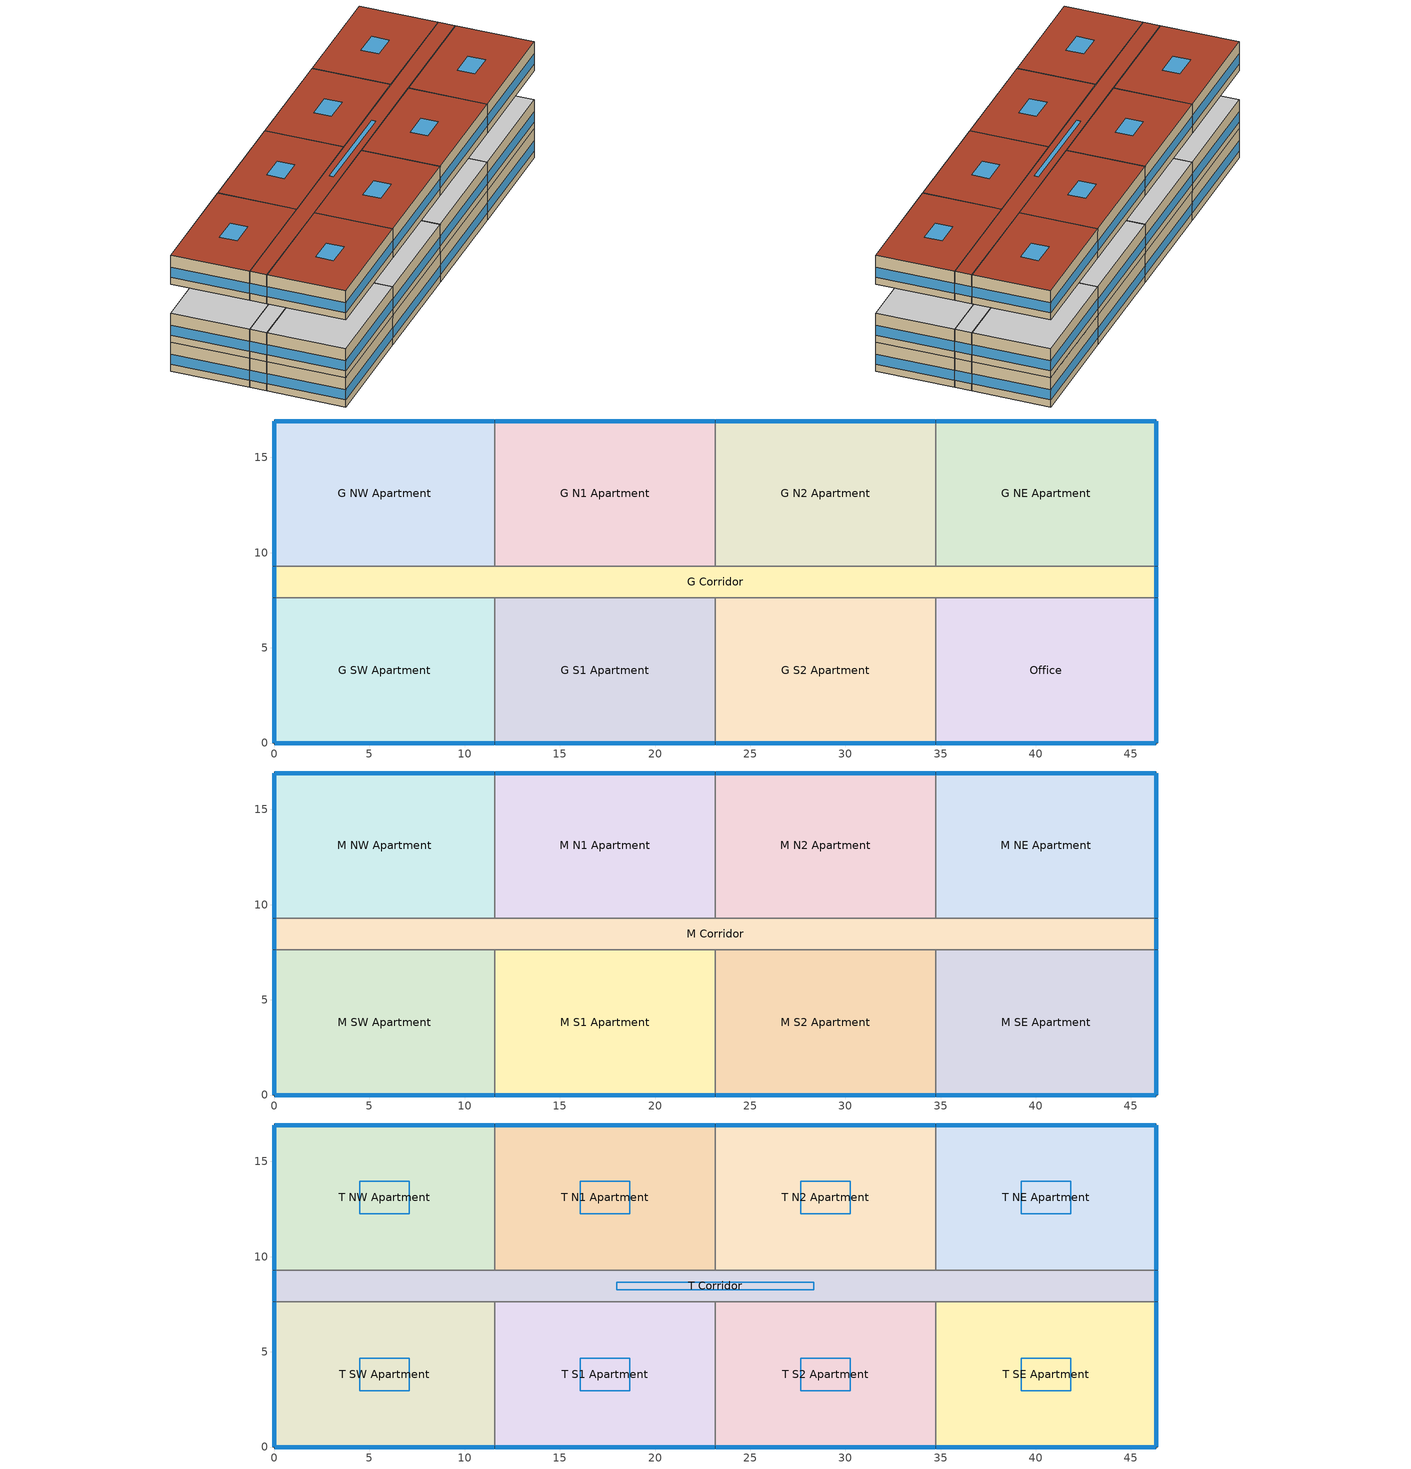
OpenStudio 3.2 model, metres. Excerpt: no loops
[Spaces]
G S1 Apartment
 floor foundation (BTAP-Grnd-Floor-Mass:U-0.757_std): 23.16,7.62 23.16,0 11.58,0 11.58,7.62 z0
 wall outside: 11.58,0 23.16,0 z0:3.05
 wall to G S2 Apartment: 23.16,0 23.16,7.62 z0:3.05
 wall to G Corridor: 23.16,7.62 11.58,7.62 z0:3.05
 wall to G SW Apartment: 11.58,7.62 11.58,0 z0:3.05
 window (BTAP-Ext-FixedWindow:U=0.220 SHGC=0.600): 11.61,0 23.14,0 z0.76:1.78
 ceiling adiabatic (BTAP-Int-Wall): 23.16,0 23.16,7.62 11.58,7.62 11.58,0 z3.05
G S2 Apartment
 floor foundation (BTAP-Grnd-Floor-Mass:U-0.757_std): 34.75,7.62 34.75,0 23.16,0 23.16,7.62 z0
 wall outside: 23.16,0 34.75,0 z0:3.05
 wall to Office: 34.75,0 34.75,7.62 z0:3.05
 wall to G Corridor: 34.75,7.62 23.16,7.62 z0:3.05
 window (BTAP-Ext-FixedWindow:U=0.220 SHGC=0.600): 23.19,0 34.72,0 z0.76:1.78
 ceiling adiabatic (BTAP-Int-Wall): 34.75,0 34.75,7.62 23.16,7.62 23.16,0 z3.05
G NE Apartment
 floor foundation (BTAP-Grnd-Floor-Mass:U-0.757_std): 46.33,16.92 46.33,9.3 34.75,9.3 34.75,16.92 z0
 wall outside: 46.33,9.3 46.33,16.92 34.75,16.92 z0:3.05
 wall to G Corridor: 34.75,9.3 46.33,9.3 z0:3.05
 wall to G N2 Apartment: 34.75,16.92 34.75,9.3 z0:3.05
 window (BTAP-Ext-FixedWindow:U=0.220 SHGC=0.600): 46.33,9.32 46.33,16.89 / 46.3,16.92 34.77,16.92 z0.76:1.78
 ceiling adiabatic (BTAP-Int-Wall): 46.33,9.3 46.33,16.92 34.75,16.92 34.75,9.3 z3.05
G NW Apartment
 floor foundation (BTAP-Grnd-Floor-Mass:U-0.757_std): 11.58,16.92 11.58,9.3 0,9.3 0,16.92 z0
 wall outside: 11.58,16.92 0,16.92 0,9.3 z0:3.05
 wall to G N1 Apartment: 11.58,9.3 11.58,16.92 z0:3.05
 wall to G Corridor: 0,9.3 11.58,9.3 z0:3.05
 window (BTAP-Ext-FixedWindow:U=0.220 SHGC=0.600): 11.56,16.92 0.03,16.92 / 0,16.89 0,9.32 z0.76:1.78
 ceiling adiabatic (BTAP-Int-Wall): 11.58,9.3 11.58,16.92 0,16.92 0,9.3 z3.05
G N1 Apartment
 floor foundation (BTAP-Grnd-Floor-Mass:U-0.757_std): 23.16,16.92 23.16,9.3 11.58,9.3 11.58,16.92 z0
 wall outside: 23.16,16.92 11.58,16.92 z0:3.05
 wall to G N2 Apartment: 23.16,9.3 23.16,16.92 z0:3.05
 wall to G Corridor: 11.58,9.3 23.16,9.3 z0:3.05
 window (BTAP-Ext-FixedWindow:U=0.220 SHGC=0.600): 23.14,16.92 11.61,16.92 z0.76:1.78
 ceiling adiabatic (BTAP-Int-Wall): 23.16,9.3 23.16,16.92 11.58,16.92 11.58,9.3 z3.05
Office
 floor foundation (BTAP-Grnd-Floor-Mass:U-0.757_std): 46.33,7.62 46.33,0 34.75,0 34.75,7.62 z0
 wall outside: 34.75,0 46.33,0 46.33,7.62 z0:3.05
 wall to G Corridor: 46.33,7.62 34.75,7.62 z0:3.05
 window (BTAP-Ext-FixedWindow:U=0.220 SHGC=0.600): 46.33,0.03 46.33,7.59 / 34.77,0 46.3,0 z0.76:1.78
 ceiling adiabatic (BTAP-Int-Wall): 46.33,0 46.33,7.62 34.75,7.62 34.75,0 z3.05
G Corridor
 floor foundation (BTAP-Grnd-Floor-Mass:U-0.757_std): 46.33,9.3 46.33,7.62 0,7.62 0,9.3 z0
 wall outside: 46.33,7.62 46.33,9.3 / 0,9.3 0,7.62 z0:3.05
 wall to G N2 Apartment: 34.75,9.3 23.16,9.3 z0:3.05
 wall to G SW Apartment: 0,7.62 11.58,7.62 z0:3.05
 window (BTAP-Ext-FixedWindow:U=0.220 SHGC=0.600): 46.33,7.65 46.33,9.27 / 0,9.27 0,7.65 z0.76:1.81
 ceiling adiabatic (BTAP-Int-Wall): 46.33,7.62 46.33,9.3 0,9.3 0,7.62 z3.05
G SW Apartment
 floor foundation (BTAP-Grnd-Floor-Mass:U-0.757_std): 11.58,7.62 11.58,0 0,0 0,7.62 z0
 wall outside: 0,7.62 0,0 11.58,0 z0:3.05
 window (BTAP-Ext-FixedWindow:U=0.220 SHGC=0.600): 0.03,0 11.56,0 / 0,7.59 0,0.03 z0.76:1.78
 ceiling adiabatic (BTAP-Int-Wall): 11.58,0 11.58,7.62 0,7.62 0,0 z3.05
G N2 Apartment
 floor foundation (BTAP-Grnd-Floor-Mass:U-0.757_std): 34.75,16.92 34.75,9.3 23.16,9.3 23.16,16.92 z0
 wall outside: 34.75,16.92 23.16,16.92 z0:3.05
 window (BTAP-Ext-FixedWindow:U=0.220 SHGC=0.600): 34.72,16.92 23.19,16.92 z0.76:1.78
 ceiling adiabatic (BTAP-Int-Wall): 34.75,9.3 34.75,16.92 23.16,16.92 23.16,9.3 z3.05
M S2 Apartment
 floor adiabatic (BTAP-Int-Wall): 34.75,7.62 34.75,0 23.16,0 23.16,7.62 z3.05
 wall outside: 23.16,0 34.75,0 z3.05:6.1
 wall to M SE Apartment: 34.75,0 34.75,7.62 z3.05:6.1
 wall to M S1 Apartment: 23.16,7.62 23.16,0 z3.05:6.1
 wall to M Corridor: 34.75,7.62 23.16,7.62 z3.05:6.1
 window (BTAP-Ext-FixedWindow:U=0.220 SHGC=0.600): 23.19,0 34.72,0 z3.81:4.83
 ceiling adiabatic (BTAP-Int-Wall): 34.75,0 34.75,7.62 23.16,7.62 23.16,0 z6.1
M SE Apartment
 floor adiabatic (BTAP-Int-Wall): 46.33,7.62 46.33,0 34.75,0 34.75,7.62 z3.05
 wall outside: 34.75,0 46.33,0 46.33,7.62 z3.05:6.1
 wall to M Corridor: 46.33,7.62 34.75,7.62 z3.05:6.1
 window (BTAP-Ext-FixedWindow:U=0.220 SHGC=0.600): 46.33,0.03 46.33,7.59 / 34.77,0 46.3,0 z3.81:4.83
 ceiling adiabatic (BTAP-Int-Wall): 46.33,0 46.33,7.62 34.75,7.62 34.75,0 z6.1
M Corridor
 floor adiabatic (BTAP-Int-Wall): 46.33,9.3 46.33,7.62 0,7.62 0,9.3 z3.05
 wall outside: 0,9.3 0,7.62 / 46.33,7.62 46.33,9.3 z3.05:6.1
 wall to M SW Apartment: 0,7.62 11.58,7.62 z3.05:6.1
 wall to M N1 Apartment: 23.16,9.3 11.58,9.3 z3.05:6.1
 wall to M NE Apartment: 46.33,9.3 34.75,9.3 z3.05:6.1
 wall to M N2 Apartment: 34.75,9.3 23.16,9.3 z3.05:6.1
 wall to M S1 Apartment: 11.58,7.62 23.16,7.62 z3.05:6.1
 wall to M NW Apartment: 11.58,9.3 0,9.3 z3.05:6.1
 window (BTAP-Ext-FixedWindow:U=0.220 SHGC=0.600): 46.33,7.65 46.33,9.27 / 0,9.27 0,7.65 z3.81:4.86
 ceiling adiabatic (BTAP-Int-Wall): 46.33,7.62 46.33,9.3 0,9.3 0,7.62 z6.1
M SW Apartment
 floor adiabatic (BTAP-Int-Wall): 11.58,7.62 11.58,0 0,0 0,7.62 z3.05
 wall outside: 0,7.62 0,0 11.58,0 z3.05:6.1
 wall to M S1 Apartment: 11.58,0 11.58,7.62 z3.05:6.1
 window (BTAP-Ext-FixedWindow:U=0.220 SHGC=0.600): 0.03,0 11.56,0 / 0,7.59 0,0.03 z3.81:4.83
 ceiling adiabatic (BTAP-Int-Wall): 11.58,0 11.58,7.62 0,7.62 0,0 z6.1
M NE Apartment
 floor adiabatic (BTAP-Int-Wall): 46.33,16.92 46.33,9.3 34.75,9.3 34.75,16.92 z3.05
 wall outside: 46.33,9.3 46.33,16.92 34.75,16.92 z3.05:6.1
 wall to M N2 Apartment: 34.75,16.92 34.75,9.3 z3.05:6.1
 window (BTAP-Ext-FixedWindow:U=0.220 SHGC=0.600): 46.33,9.32 46.33,16.89 / 46.3,16.92 34.77,16.92 z3.81:4.83
 ceiling adiabatic (BTAP-Int-Wall): 46.33,9.3 46.33,16.92 34.75,16.92 34.75,9.3 z6.1
M N2 Apartment
 floor adiabatic (BTAP-Int-Wall): 34.75,16.92 34.75,9.3 23.16,9.3 23.16,16.92 z3.05
 wall outside: 34.75,16.92 23.16,16.92 z3.05:6.1
 wall to M N1 Apartment: 23.16,16.92 23.16,9.3 z3.05:6.1
 window (BTAP-Ext-FixedWindow:U=0.220 SHGC=0.600): 34.72,16.92 23.19,16.92 z3.81:4.83
 ceiling adiabatic (BTAP-Int-Wall): 34.75,9.3 34.75,16.92 23.16,16.92 23.16,9.3 z6.1
M N1 Apartment
 floor adiabatic (BTAP-Int-Wall): 23.16,16.92 23.16,9.3 11.58,9.3 11.58,16.92 z3.05
 wall outside: 23.16,16.92 11.58,16.92 z3.05:6.1
 wall to M NW Apartment: 11.58,16.92 11.58,9.3 z3.05:6.1
 window (BTAP-Ext-FixedWindow:U=0.220 SHGC=0.600): 23.14,16.92 11.61,16.92 z3.81:4.83
 ceiling adiabatic (BTAP-Int-Wall): 23.16,9.3 23.16,16.92 11.58,16.92 11.58,9.3 z6.1
M S1 Apartment
 floor adiabatic (BTAP-Int-Wall): 23.16,7.62 23.16,0 11.58,0 11.58,7.62 z3.05
 wall outside: 11.58,0 23.16,0 z3.05:6.1
 window (BTAP-Ext-FixedWindow:U=0.220 SHGC=0.600): 11.61,0 23.14,0 z3.81:4.83
 ceiling adiabatic (BTAP-Int-Wall): 23.16,0 23.16,7.62 11.58,7.62 11.58,0 z6.1
M NW Apartment
 floor adiabatic (BTAP-Int-Wall): 11.58,16.92 11.58,9.3 0,9.3 0,16.92 z3.05
 wall outside: 11.58,16.92 0,16.92 0,9.3 z3.05:6.1
 window (BTAP-Ext-FixedWindow:U=0.220 SHGC=0.600): 11.56,16.92 0.03,16.92 / 0,16.89 0,9.32 z3.81:4.83
 ceiling adiabatic (BTAP-Int-Wall): 11.58,9.3 11.58,16.92 0,16.92 0,9.3 z6.1
T SW Apartment
 floor adiabatic (BTAP-Int-Wall): 11.58,7.62 11.58,0 0,0 0,7.62 z9.14
 wall outside: 0,7.62 0,0 11.58,0 z9.14:12.19
 wall to T S1 Apartment: 11.58,0 11.58,7.62 z9.14:12.19
 wall to T Corridor: 11.58,7.62 0,7.62 z9.14:12.19
 window (BTAP-Ext-FixedWindow:U=0.220 SHGC=0.600): 0.03,0 11.56,0 z9.91:10.92; 0,7.59 0,0.03 z9.91:10.93
 roof outside: 11.58,0 11.58,7.62 0,7.62 0,0 z12.19
 skylight (BTAP-Ext-Skylights:U=0.220 SHGC=0.600): 7.09,2.96 7.09,4.66 4.5,4.66 4.5,2.96 z12.19
T N1 Apartment
 floor adiabatic (BTAP-Int-Wall): 23.16,16.92 23.16,9.3 11.58,9.3 11.58,16.92 z9.14
 wall outside: 23.16,16.92 11.58,16.92 z9.14:12.19
 wall to T Corridor: 11.58,9.3 23.16,9.3 z9.14:12.19
 wall to T NW Apartment: 11.58,16.92 11.58,9.3 z9.14:12.19
 wall to T N2 Apartment: 23.16,9.3 23.16,16.92 z9.14:12.19
 window (BTAP-Ext-FixedWindow:U=0.220 SHGC=0.600): 23.14,16.92 11.61,16.92 z9.91:10.92
 roof outside: 23.16,9.3 23.16,16.92 11.58,16.92 11.58,9.3 z12.19
 skylight (BTAP-Ext-Skylights:U=0.220 SHGC=0.600): 18.67,12.25 18.67,13.96 16.08,13.96 16.08,12.25 z12.19
T Corridor
 floor adiabatic (BTAP-Int-Wall): 46.33,9.3 46.33,7.62 0,7.62 0,9.3 z9.14
 wall outside: 46.33,7.62 46.33,9.3 / 0,9.3 0,7.62 z9.14:12.19
 wall to T SE Apartment: 34.75,7.62 46.33,7.62 z9.14:12.19
 wall to T S1 Apartment: 11.58,7.62 23.16,7.62 z9.14:12.19
 wall to T NW Apartment: 11.58,9.3 0,9.3 z9.14:12.19
 wall to T N2 Apartment: 34.75,9.3 23.16,9.3 z9.14:12.19
 wall to T S2 Apartment: 23.16,7.62 34.75,7.62 z9.14:12.19
 wall to T NE Apartment: 46.33,9.3 34.75,9.3 z9.14:12.19
 window (BTAP-Ext-FixedWindow:U=0.220 SHGC=0.600): 46.33,7.65 46.33,9.27 / 0,9.27 0,7.65 z9.91:10.95
 roof outside: 46.33,7.62 46.33,9.3 0,9.3 0,7.62 z12.19
 skylight (BTAP-Ext-Skylights:U=0.220 SHGC=0.600): 28.34,8.27 28.34,8.65 17.98,8.65 17.98,8.27 z12.19
T N2 Apartment
 floor adiabatic (BTAP-Int-Wall): 34.75,16.92 34.75,9.3 23.16,9.3 23.16,16.92 z9.14
 wall outside: 34.75,16.92 23.16,16.92 z9.14:12.19
 wall to T NE Apartment: 34.75,9.3 34.75,16.92 z9.14:12.19
 window (BTAP-Ext-FixedWindow:U=0.220 SHGC=0.600): 34.72,16.92 23.19,16.92 z9.91:10.92
 roof outside: 34.75,9.3 34.75,16.92 23.16,16.92 23.16,9.3 z12.19
 skylight (BTAP-Ext-Skylights:U=0.220 SHGC=0.600): 30.25,12.25 30.25,13.96 27.66,13.96 27.66,12.25 z12.19
T NW Apartment
 floor adiabatic (BTAP-Int-Wall): 11.58,16.92 11.58,9.3 0,9.3 0,16.92 z9.14
 wall outside: 11.58,16.92 0,16.92 0,9.3 z9.14:12.19
 window (BTAP-Ext-FixedWindow:U=0.220 SHGC=0.600): 11.56,16.92 0.03,16.92 z9.91:10.92; 0,16.89 0,9.32 z9.91:10.93
 roof outside: 11.58,9.3 11.58,16.92 0,16.92 0,9.3 z12.19
 skylight (BTAP-Ext-Skylights:U=0.220 SHGC=0.600): 7.09,12.25 7.09,13.96 4.5,13.96 4.5,12.25 z12.19
T NE Apartment
 floor adiabatic (BTAP-Int-Wall): 46.33,16.92 46.33,9.3 34.75,9.3 34.75,16.92 z9.14
 wall outside: 46.33,9.3 46.33,16.92 34.75,16.92 z9.14:12.19
 window (BTAP-Ext-FixedWindow:U=0.220 SHGC=0.600): 46.33,9.32 46.33,16.89 z9.91:10.93; 46.3,16.92 34.77,16.92 z9.91:10.92
 roof outside: 46.33,9.3 46.33,16.92 34.75,16.92 34.75,9.3 z12.19
 skylight (BTAP-Ext-Skylights:U=0.220 SHGC=0.600): 41.83,12.25 41.83,13.96 39.24,13.96 39.24,12.25 z12.19
T S2 Apartment
 floor adiabatic (BTAP-Int-Wall): 34.75,7.62 34.75,0 23.16,0 23.16,7.62 z9.14
 wall outside: 23.16,0 34.75,0 z9.14:12.19
 wall to T SE Apartment: 34.75,0 34.75,7.62 z9.14:12.19
 wall to T S1 Apartment: 23.16,7.62 23.16,0 z9.14:12.19
 window (BTAP-Ext-FixedWindow:U=0.220 SHGC=0.600): 23.19,0 34.72,0 z9.91:10.92
 roof outside: 34.75,0 34.75,7.62 23.16,7.62 23.16,0 z12.19
 skylight (BTAP-Ext-Skylights:U=0.220 SHGC=0.600): 30.25,2.96 30.25,4.66 27.66,4.66 27.66,2.96 z12.19
T S1 Apartment
 floor adiabatic (BTAP-Int-Wall): 23.16,7.62 23.16,0 11.58,0 11.58,7.62 z9.14
 wall outside: 11.58,0 23.16,0 z9.14:12.19
 window (BTAP-Ext-FixedWindow:U=0.220 SHGC=0.600): 11.61,0 23.14,0 z9.91:10.92
 roof outside: 23.16,0 23.16,7.62 11.58,7.62 11.58,0 z12.19
 skylight (BTAP-Ext-Skylights:U=0.220 SHGC=0.600): 18.67,2.96 18.67,4.66 16.08,4.66 16.08,2.96 z12.19
T SE Apartment
 floor adiabatic (BTAP-Int-Wall): 46.33,7.62 46.33,0 34.75,0 34.75,7.62 z9.14
 wall outside: 34.75,0 46.33,0 46.33,7.62 z9.14:12.19
 window (BTAP-Ext-FixedWindow:U=0.220 SHGC=0.600): 46.33,0.03 46.33,7.59 z9.91:10.93; 34.77,0 46.3,0 z9.91:10.92
 roof outside: 46.33,0 46.33,7.62 34.75,7.62 34.75,0 z12.19
 skylight (BTAP-Ext-Skylights:U=0.220 SHGC=0.600): 41.83,2.96 41.83,4.66 39.24,4.66 39.24,2.96 z12.19
[Site]
Calgary Intl AP_AB_CAN: Latitude {deg}=51.114; Longitude {deg}=-114.02; Time Zone {hr}=-7; Elevation {m}=1084.1; Terrain=City
[Building]
MidriseApartment: North Axis {deg}=0; Default Construction Set=BTAP-Mass at hdd = 5000.0; Standards Number of Stories=4; Standards Number of Above Ground Stories=4; Standards Template=NECB2015; Standards Building Type=MidriseApartment
[Site:WaterMainsTemperature]
Calculation Method=Correlation; Annual Average Outdoor Air Temperature {C}=5; Maximum Difference In Monthly Average Outdoor Air Temperatures {deltaC}=23.3
[Site:GroundTemperature:BuildingSurface]
19.527, 19.502, 19.536, 19.598, 20.002, 21.64, 22.225, 22.375, 21.449, 20.121, 19.802, 19.633
[ClimateZones]
Climate Zone Institution Name 1=ASHRAE; Climate Zone Document Name 1=ANSI/ASHRAE Standard 169; Climate Zone Document Year 1=2006; Climate Zone Institution Name 2=CEC; Climate Zone Document Name 2=California Climate Zone Descriptions; Climate Zone Document Year 2=1995
[SizingPeriod:DesignDay] Barometric Pressure {Pa}=88961; Sky Clearness=0; Rain Indicator=0; Snow Indicator=0; Day of Month=21; Daylight Saving Time Indicator=0; Humidity Indicating Type=Wetbulb; Dry-Bulb Temperature Range Modifier Type=DefaultMultipliers
Name | Maximum Dry-Bulb Temperature {C} | Daily Dry-Bulb Temperature Range {deltaC} | Humidity Indicating Conditions at Maximum Dry-Bulb | Wind Speed {m/s} | Wind Direction {deg} | Month | Day Type | Solar Model Indicator | ASHRAE Taub | ASHRAE Taud
Calgary Intl AP Ann Clg .4% Condns DB=>MWB | 28.5 | 12.1 | 16.1 | 4.5 | 160 | 7 | SummerDesignDay | ASHRAETau | 0.339 | 2.421
Calgary Intl AP Ann Htg 99.6% Condns DB | -28.5 | 0 | -28.5 | 2.9 | 200 | 1 | WinterDesignDay | ASHRAEClearSky
[Material:NoMass] Roughness=Smooth; Thermal Absorptance=0.9; Solar Absorptance=0.7
Name | Thermal Resistance {m2-K/W} | Visible Absorptance
Typical Carpet Pad; Typical Carpet Pad 1 | 0.21648 | 0.8
Typical Insulation 1 | 5.91238 | 0.7
Typical Insulation 2 | 4.49096 | 0.7
Typical Insulation 3 | 6.17282 | 0.7
Typical Carpet Pad 2 | 1.25503 | 0.8
Typical Carpet Pad 3; Typical Carpet Pad 4 | 3.45515 | 0.8
Typical Insulation 4 | 0.454528 | 0.7
Typical Insulation 5 | 0.454545 | 0.7
[Material]
Name | Roughness | Thickness {m} | Conductivity {W/m-K} | Density {kg/m3} | Specific Heat {J/kg-K} | Thermal Absorptance | Solar Absorptance | Visible Absorptance
G05 25mm wood | MediumSmooth | 0.0254 | 0.15 | 608 | 1630 | 0.9 | 0.5 | 0.5
100mm Normalweight concrete floor 1 | MediumSmooth | 0.1016 | 2.31 | 2322 | 832
G01 13mm gypsum board 1 | Smooth | 0.0127 | 0.16 | 800 | 1090 | 0.9 | 0.7 | 0.5
4 in. Normalweight Concrete Floor 1 | MediumRough | 0.1016 | 2.31 | 2322 | 832 | 0.9 | 0.7 | 0.7
1IN Stucco 1 | Smooth | 0.0253 | 0.6918 | 1858 | 837 | 0.9 | 0.7 | 0.92
8IN CONCRETE HW RefBldg 1 | Rough | 0.2032 | 1.311 | 2240 | 836.8 | 0.9 | 0.7 | 0.7
1/2IN Gypsum 1 | Smooth | 0.0127 | 0.16 | 784.9 | 830 | 0.9 | 0.4 | 0.4
Metal Roof Surface 1; F08 Metal surface 1 | Smooth | 0.0008 | 45.28 | 7824 | 500 | 0.9 | 0.7 | 0.7
6 in. Normalweight Concrete Floor 1; 6 in. Normalweight Concrete Floor 2; 6 in. Normalweight Concrete Floor 3 | MediumRough | 0.1524 | 2.31 | 2322 | 832 | 0.9 | 0.7 | 0.7
Expanded Polystyrene | MediumSmooth | 0.0363959 | 0.029 | 29 | 1210
[Construction]
BTAP-Int-Partition; BTAP-Int-Door: G05 25mm wood
BTAP-Int-Floor: 100mm Normalweight concrete floor 1, Typical Carpet Pad
BTAP-Int-Wall: G01 13mm gypsum board 1, G01 13mm gypsum board 1
BTAP-Int-Ceiling: Typical Carpet Pad, 100mm Normalweight concrete floor 1
BTAP-Int-Window: SimpleGlazing
BTAP-Ext-Floor-Mass:U-0.162: Typical Insulation 1, 4 in. Normalweight Concrete Floor 1, Typical Carpet Pad 1
BTAP-Ext-Wall-Mass:U-0.21: 1IN Stucco 1, 8IN CONCRETE HW RefBldg 1, Typical Insulation 2, 1/2IN Gypsum 1
BTAP-Ext-Roof-Metal:U-0.162: Metal Roof Surface 1, Typical Insulation 3
BTAP-Grnd-Floor-Mass:U-0.757: 6 in. Normalweight Concrete Floor 1, Typical Carpet Pad 2
BTAP-Grnd-Wall-Mass:U-0.284: 6 in. Normalweight Concrete Floor 2, Typical Carpet Pad 3
BTAP-Grnd-Roof-Mass:U-0.284: 6 in. Normalweight Concrete Floor 3, Typical Carpet Pad 4
BTAP-Ext-FixedWindow:U=0.220 SHGC=0.600; BTAP-Ext-GlassDoors:U=0.220 SHGC=0.600; BTAP-Ext-Skylights:U=0.220 SHGC=0.600; BTAP-Ext-DaylightDomes:U=0.220 SHGC=0.600; BTAP-Ext-DaylightDiffuser:U=0.220 SHGC=0.600: SimpleGlazing:U=0.220 SHGC=0.600
BTAP-Ext-Door:U-2.2: F08 Metal surface 1, Typical Insulation 4
BTAP-Ext-OverHeadDoor:U-2.2: Typical Insulation 5
BTAP-Grnd-Floor-Mass:U-0.757_std: 6 in. Normalweight Concrete Floor 1, Expanded Polystyrene
[DefaultConstructionSet]
BTAP-Mass at hdd = 5000.0: Default Exterior Surface Constructions=BTAP-Mass at hdd = 5000.0; Default Interior Surface Constructions=Default Surface Constructions 2; Default Ground Contact Surface Constructions=BTAP-Mass at hdd = 5000.0 1; Default Exterior SubSurface Constructions=BTAP-Mass at hdd = 5000.0; Default Interior SubSurface Constructions=Default Sub Surface Constructions 2; Interior Partition Construction=BTAP-Int-Partition
[DefaultSurfaceConstructions]
Name | Floor Construction | Wall Construction | Roof Ceiling Construction
Default Surface Constructions 2 | BTAP-Int-Floor | BTAP-Int-Wall | BTAP-Int-Ceiling
BTAP-Mass at hdd = 5000.0 | BTAP-Ext-Floor-Mass:U-0.162 | BTAP-Ext-Wall-Mass:U-0.21 | BTAP-Ext-Roof-Metal:U-0.162
BTAP-Mass at hdd = 5000.0 1 | BTAP-Grnd-Floor-Mass:U-0.757 | BTAP-Grnd-Wall-Mass:U-0.284 | BTAP-Grnd-Roof-Mass:U-0.284
[DefaultSubSurfaceConstructions]
Name | Fixed Window Construction | Operable Window Construction | Door Construction | Glass Door Construction | Overhead Door Construction | Skylight Construction | Tubular Daylight Dome Construction | Tubular Daylight Diffuser Construction
Default Sub Surface Constructions 2 | BTAP-Int-Window | BTAP-Int-Window | BTAP-Int-Door
BTAP-Mass at hdd = 5000.0 | BTAP-Ext-FixedWindow:U=0.220 SHGC=0.600 | BTAP-Ext-FixedWindow:U=0.220 SHGC=0.600 | BTAP-Ext-Door:U-2.2 | BTAP-Ext-GlassDoors:U=0.220 SHGC=0.600 | BTAP-Ext-OverHeadDoor:U-2.2 | BTAP-Ext-Skylights:U=0.220 SHGC=0.600 | BTAP-Ext-DaylightDomes:U=0.220 SHGC=0.600 | BTAP-Ext-DaylightDiffuser:U=0.220 SHGC=0.600
[WindowMaterial:SimpleGlazingSystem] U-Factor {W/m2-K}=2.2; Solar Heat Gain Coefficient=0.6; Visible Transmittance=0.21
SimpleGlazing; SimpleGlazing:U=0.220 SHGC=0.600
[Space]
Name | Space Type | Building Story | Thermal Zone
T SE Apartment | Space Function Dwelling units general | Building Story 3 | DU_BT=Space Function_ST=Dwelling units general_FL=Building Story 3_SCHG 6
G Corridor | Space Function Corridor/Transition area other-sch-G | Building Story 1 | WILD_ST=Corridor/Transition area other-sch-G_FL=Building Story 1_SCH=G
T SW Apartment | Space Function Dwelling units general | Building Story 3 | DU_BT=Space Function_ST=Dwelling units general_FL=Building Story 3_SCHG 3
M S2 Apartment | Space Function Dwelling units general | Building Story 2 | DU_BT=Space Function_ST=Dwelling units general_FL=Building Story 2_SCHG 3
M SE Apartment | Space Function Dwelling units general | Building Story 2 | DU_BT=Space Function_ST=Dwelling units general_FL=Building Story 2_SCHG 4
T N1 Apartment | Space Function Dwelling units general | Building Story 3 | DU_BT=Space Function_ST=Dwelling units general_FL=Building Story 3_SCHG 1
T Corridor | Space Function Corridor/Transition area other-sch-G | Building Story 3 | WILD_ST=Corridor/Transition area other-sch-G_FL=Building Story 3_SCH=G
T N2 Apartment | Space Function Dwelling units general | Building Story 3 | DU_BT=Space Function_ST=Dwelling units general_FL=Building Story 3_SCHG 2
M SW Apartment | Space Function Dwelling units general | Building Story 2 | DU_BT=Space Function_ST=Dwelling units general_FL=Building Story 2_SCHG 5
T NW Apartment | Space Function Dwelling units general | Building Story 3 | DU_BT=Space Function_ST=Dwelling units general_FL=Building Story 3_SCHG 5
M Corridor | Space Function Corridor/Transition area other-sch-G | Building Story 2 | WILD_ST=Corridor/Transition area other-sch-G_FL=Building Story 2_SCH=G
G S1 Apartment | Space Function Dwelling units general | Building Story 1 | DU_BT=Space Function_ST=Dwelling units general_FL=Building Story 1_SCHG 5
G S2 Apartment | Space Function Dwelling units general | Building Story 1 | DU_BT=Space Function_ST=Dwelling units general_FL=Building Story 1_SCHG 6
M NE Apartment | Space Function Dwelling units general | Building Story 2 | DU_BT=Space Function_ST=Dwelling units general_FL=Building Story 2_SCHG 7
T NE Apartment | Space Function Dwelling units general | Building Story 3 | DU_BT=Space Function_ST=Dwelling units general_FL=Building Story 3_SCHG 7
G NW Apartment | Space Function Dwelling units general | Building Story 1 | DU_BT=Space Function_ST=Dwelling units general_FL=Building Story 1_SCHG 7
T S1 Apartment | Space Function Dwelling units general | Building Story 3 | DU_BT=Space Function_ST=Dwelling units general_FL=Building Story 3_SCHG 4
M N1 Apartment | Space Function Dwelling units general | Building Story 2 | DU_BT=Space Function_ST=Dwelling units general_FL=Building Story 2_SCHG 1
Office | Space Function Dwelling units general | Building Story 1 | DU_BT=Space Function_ST=Dwelling units general_FL=Building Story 1_SCHG 3
G NE Apartment | Space Function Dwelling units general | Building Story 1 | DU_BT=Space Function_ST=Dwelling units general_FL=Building Story 1_SCHG 4
T S2 Apartment | Space Function Dwelling units general | Building Story 3 | DU_BT=Space Function_ST=Dwelling units general_FL=Building Story 3_SCHG
G SW Apartment | Space Function Dwelling units general | Building Story 1 | DU_BT=Space Function_ST=Dwelling units general_FL=Building Story 1_SCHG 2
M N2 Apartment | Space Function Dwelling units general | Building Story 2 | DU_BT=Space Function_ST=Dwelling units general_FL=Building Story 2_SCHG 6
G N1 Apartment | Space Function Dwelling units general | Building Story 1 | DU_BT=Space Function_ST=Dwelling units general_FL=Building Story 1_SCHG 1
G N2 Apartment | Space Function Dwelling units general | Building Story 1 | DU_BT=Space Function_ST=Dwelling units general_FL=Building Story 1_SCHG
M S1 Apartment | Space Function Dwelling units general | Building Story 2 | DU_BT=Space Function_ST=Dwelling units general_FL=Building Story 2_SCHG
M NW Apartment | Space Function Dwelling units general | Building Story 2 | DU_BT=Space Function_ST=Dwelling units general_FL=Building Story 2_SCHG 2
[BuildingStory]
Name | Nominal Z Coordinate {m}
Building Story 1 | 0
Building Story 2 | 3.04785
Building Story 3 | 9.14355
[SpaceType] Standards Building Type=Space Function
Name | Default Schedule Set | Design Specification Outdoor Air Object | Standards Space Type
Space Function Corridor/Transition area other-sch-G | Space Function Corridor/Transition area other-sch-G Schedule Set | Space Function Corridor/Transition area other-sch-G Ventilation | Corridor/Transition area other-sch-G
Space Function Dwelling units general | Space Function Dwelling units general Schedule Set | Space Function Dwelling units general Ventilation | Dwelling units general
[People:Definition] Number of People Calculation Method=People/Area; Fraction Radiant=0.3
Name | People per Space Floor Area {person/m2}
Space Function Corridor/Transition area other-sch-G People Definition | 0.0100036
Space Function Dwelling units general People Definition | 0.0400145
[People] Work Efficiency Schedule=Work Efficiency Schedule; Clothing Insulation Schedule=Clothing Schedule; Air Velocity Schedule=Air Velocity Schedule; Multiplier=1
Name | People Definition | Space or SpaceType
Space Function Corridor/Transition area other-sch-G People | Space Function Corridor/Transition area other-sch-G People Definition | Space Function Corridor/Transition area other-sch-G
Space Function Dwelling units general People | Space Function Dwelling units general People Definition | Space Function Dwelling units general
[Lights:Definition] Design Level Calculation Method=Watts/Area; Fraction Radiant=0.5; Fraction Visible=0.2
Name | Watts per Space Floor Area {W/m2}
Space Function Corridor/Transition area other-sch-G Lights Definition | 7.10258
Space Function Dwelling units general Lights Definition | 5.00182
[Lights] Fraction Replaceable=1
Name | Lights Definition | Space or SpaceType
Space Function Corridor/Transition area other-sch-G Lights | Space Function Corridor/Transition area other-sch-G Lights Definition | Space Function Corridor/Transition area other-sch-G
Space Function Dwelling units general Lights | Space Function Dwelling units general Lights Definition | Space Function Dwelling units general
[DesignSpecification:OutdoorAir] Outdoor Air Method=Sum
Name | Outdoor Air Flow per Floor Area {m3/s-m2}
Space Function Corridor/Transition area other-sch-G Ventilation | 0.000254
Space Function Dwelling units general Ventilation | 0.0003048
[DefaultScheduleSet] Number of People Schedule=NECB-G-Occupancy; People Activity Level Schedule=NECB-Activity; Lighting Schedule=NECB-G-Lighting; Electric Equipment Schedule=NECB-G-Electric-Equipment; Infiltration Schedule=Always On
Space Function Corridor/Transition area other-sch-G Schedule Set; Space Function Dwelling units general Schedule Set
[ThermostatSetpoint:DualSetpoint] Heating Setpoint Temperature Schedule=NECB-G-Thermostat Setpoint-Heating; Cooling Setpoint Temperature Schedule=NECB-G-Thermostat Setpoint-Cooling
Space Function Dwelling units general Thermostat 49; Space Function Dwelling units general Thermostat 50; Space Function Dwelling units general Thermostat 51; Space Function Dwelling units general Thermostat 52; Space Function Dwelling units general Thermostat 53; Space Function Dwelling units general Thermostat 54; Space Function Dwelling units general Thermostat 55; Space Function Dwelling units general Thermostat 56; Space Function Dwelling units general Thermostat 57; Space Function Dwelling units general Thermostat 58; Space Function Dwelling units general Thermostat 59; Space Function Dwelling units general Thermostat 60; Space Function Dwelling units general Thermostat 61; Space Function Dwelling units general Thermostat 62; Space Function Dwelling units general Thermostat 63; Space Function Dwelling units general Thermostat 64; Space Function Dwelling units general Thermostat 65; Space Function Dwelling units general Thermostat 66; Space Function Dwelling units general Thermostat 67; Space Function Dwelling units general Thermostat 68; Space Function Dwelling units general Thermostat 69; Space Function Dwelling units general Thermostat 70; Space Function Dwelling units general Thermostat 71; Space Function Dwelling units general Thermostat 72; Space Function Corridor/Transition area other-sch-G Thermostat 7; Space Function Corridor/Transition area other-sch-G Thermostat 8; Space Function Corridor/Transition area other-sch-G Thermostat 9
[ElectricEquipment:Definition]
Space Function Dwelling units general Elec Equip Definition: Design Level Calculation Method=Watts/Area; Watts per Space Floor Area {W/m2}=5.00182; Fraction Radiant=0.5
[ElectricEquipment]
Space Function Dwelling units general Elec Equip: Electric Equipment Definition=Space Function Dwelling units general Elec Equip Definition; Space or SpaceType=Space Function Dwelling units general
[SpaceInfiltration:DesignFlowRate] Schedule=Always On Discrete; Design Flow Rate Calculation Method=Flow/ExteriorArea; Flow per Exterior Surface Area {m3/s-m2}=0.00025; Constant Term Coefficient=0; Temperature Term Coefficient=0; Velocity Term Coefficient=0.224; Velocity Squared Term Coefficient=0
Name | Space or SpaceType
G Corridor Infiltration | G Corridor
G N1 Apartment Infiltration | G N1 Apartment
G N2 Apartment Infiltration | G N2 Apartment
G NE Apartment Infiltration | G NE Apartment
G NW Apartment Infiltration | G NW Apartment
G S1 Apartment Infiltration | G S1 Apartment
G S2 Apartment Infiltration | G S2 Apartment
G SW Apartment Infiltration | G SW Apartment
M Corridor Infiltration | M Corridor
M N1 Apartment Infiltration | M N1 Apartment
M N2 Apartment Infiltration | M N2 Apartment
M NE Apartment Infiltration | M NE Apartment
M NW Apartment Infiltration | M NW Apartment
M S1 Apartment Infiltration | M S1 Apartment
M S2 Apartment Infiltration | M S2 Apartment
M SE Apartment Infiltration | M SE Apartment
M SW Apartment Infiltration | M SW Apartment
Office Infiltration | Office
T Corridor Infiltration | T Corridor
T N1 Apartment Infiltration | T N1 Apartment
T N2 Apartment Infiltration | T N2 Apartment
T NE Apartment Infiltration | T NE Apartment
T NW Apartment Infiltration | T NW Apartment
T S1 Apartment Infiltration | T S1 Apartment
T S2 Apartment Infiltration | T S2 Apartment
T SE Apartment Infiltration | T SE Apartment
T SW Apartment Infiltration | T SW Apartment
[ThermalZone] Use Ideal Air Loads=No
Name | Multiplier | Thermostat
DU_BT=Space Function_ST=Dwelling units general_FL=Building Story 2_SCHG | 2 | Space Function Dwelling units general Thermostat 49
DU_BT=Space Function_ST=Dwelling units general_FL=Building Story 1_SCHG |  | Space Function Dwelling units general Thermostat 50
DU_BT=Space Function_ST=Dwelling units general_FL=Building Story 1_SCHG 1 |  | Space Function Dwelling units general Thermostat 51
DU_BT=Space Function_ST=Dwelling units general_FL=Building Story 1_SCHG 2 |  | Space Function Dwelling units general Thermostat 52
DU_BT=Space Function_ST=Dwelling units general_FL=Building Story 3_SCHG |  | Space Function Dwelling units general Thermostat 53
DU_BT=Space Function_ST=Dwelling units general_FL=Building Story 1_SCHG 3 |  | Space Function Dwelling units general Thermostat 54
DU_BT=Space Function_ST=Dwelling units general_FL=Building Story 2_SCHG 1 | 2 | Space Function Dwelling units general Thermostat 55
DU_BT=Space Function_ST=Dwelling units general_FL=Building Story 3_SCHG 1 |  | Space Function Dwelling units general Thermostat 56
DU_BT=Space Function_ST=Dwelling units general_FL=Building Story 2_SCHG 2 | 2 | Space Function Dwelling units general Thermostat 57
DU_BT=Space Function_ST=Dwelling units general_FL=Building Story 3_SCHG 2 |  | Space Function Dwelling units general Thermostat 58
DU_BT=Space Function_ST=Dwelling units general_FL=Building Story 1_SCHG 4 |  | Space Function Dwelling units general Thermostat 59
DU_BT=Space Function_ST=Dwelling units general_FL=Building Story 2_SCHG 3 | 2 | Space Function Dwelling units general Thermostat 60
DU_BT=Space Function_ST=Dwelling units general_FL=Building Story 3_SCHG 3 |  | Space Function Dwelling units general Thermostat 61
DU_BT=Space Function_ST=Dwelling units general_FL=Building Story 2_SCHG 4 | 2 | Space Function Dwelling units general Thermostat 62
DU_BT=Space Function_ST=Dwelling units general_FL=Building Story 3_SCHG 4 |  | Space Function Dwelling units general Thermostat 63
DU_BT=Space Function_ST=Dwelling units general_FL=Building Story 2_SCHG 5 | 2 | Space Function Dwelling units general Thermostat 64
DU_BT=Space Function_ST=Dwelling units general_FL=Building Story 2_SCHG 6 | 2 | Space Function Dwelling units general Thermostat 65
DU_BT=Space Function_ST=Dwelling units general_FL=Building Story 3_SCHG 5 |  | Space Function Dwelling units general Thermostat 66
DU_BT=Space Function_ST=Dwelling units general_FL=Building Story 2_SCHG 7 | 2 | Space Function Dwelling units general Thermostat 67
DU_BT=Space Function_ST=Dwelling units general_FL=Building Story 1_SCHG 5 |  | Space Function Dwelling units general Thermostat 68
DU_BT=Space Function_ST=Dwelling units general_FL=Building Story 3_SCHG 6 |  | Space Function Dwelling units general Thermostat 69
DU_BT=Space Function_ST=Dwelling units general_FL=Building Story 1_SCHG 6 |  | Space Function Dwelling units general Thermostat 70
DU_BT=Space Function_ST=Dwelling units general_FL=Building Story 3_SCHG 7 |  | Space Function Dwelling units general Thermostat 71
DU_BT=Space Function_ST=Dwelling units general_FL=Building Story 1_SCHG 7 |  | Space Function Dwelling units general Thermostat 72
WILD_ST=Corridor/Transition area other-sch-G_FL=Building Story 1_SCH=G |  | Space Function Corridor/Transition area other-sch-G Thermostat 7
WILD_ST=Corridor/Transition area other-sch-G_FL=Building Story 3_SCH=G |  | Space Function Corridor/Transition area other-sch-G Thermostat 8
WILD_ST=Corridor/Transition area other-sch-G_FL=Building Story 2_SCH=G | 2 | Space Function Corridor/Transition area other-sch-G Thermostat 9
[Foundation:Kiva]
Bldg Kiva Foundation: Wall Height Above Grade {m}=0; Wall Depth Below Slab {m}=0
[SurfaceProperty:ExposedFoundationPerimeter] Exposed Perimeter Calculation Method=TotalExposedPerimeter
Name | Total Exposed Perimeter {m}
g GFloor N2A; g GFloor N1A; g GFloor S1A; g GFloor S2A | 11.5818
g GFloor SWA; g GFloor SEA; g GFloor NEA; g GFloor NWA | 19.2015
g Floor C | 3.352636
[Foundation:Kiva:Settings]

[AvailabilityManager:NightCycle] Applicability Schedule=Always On Discrete; Control Type=CycleOnAny; Thermostat Tolerance {deltaC}=1; Cycling Run Time {s}=3600
Availability Manager Night Cycle 1; Availability Manager Night Cycle 2
[Schedule:Ruleset]
Clothing Schedule: Default Day Schedule=Clothing Schedule Default Winter Clothes
Air Velocity Schedule: Default Day Schedule=Air Velocity Schedule Default
Work Efficiency Schedule: Default Day Schedule=Work Efficiency Schedule Default
NECB-G-Occupancy: Default Day Schedule=NECB-G-Occupancy Default
NECB-Activity: Default Day Schedule=NECB-Activity Default; Summer Design Day Schedule=NECB-Activity Summer Design Day; Winter Design Day Schedule=NECB-Activity Winter Design Day
NECB-G-Lighting: Default Day Schedule=NECB-G-Lighting Default
NECB-G-Electric-Equipment: Default Day Schedule=NECB-G-Electric-Equipment Default
Always On: Default Day Schedule=Always On Default
NECB-G-Thermostat Setpoint-Heating: Default Day Schedule=NECB-G-Thermostat Setpoint-Heating Default
NECB-G-Thermostat Setpoint-Cooling: Default Day Schedule=NECB-G-Thermostat Setpoint-Cooling Default
[Schedule:Day]
Clothing Schedule Default Winter Clothes; Always On Default: 24, 0, 1
Clothing Schedule Summer Clothes: 24, 0, 0.5
Air Velocity Schedule Default: 24, 0, 0.2
Work Efficiency Schedule Default: 24, 0, 0
NECB-G-Occupancy Default; NECB-G-Occupancy Default|Wkdy Day: 7, 0, 0.9, 8, 0, 0.7, 9, 0, 0.4, 17, 0, 0.3, 18, 0, 0.5, 24, 0, 0.9
NECB-G-Occupancy Sat Day; NECB-G-Occupancy Sun|Hol Day: 7, 0, 0.9, 8, 0, 0.7, 17, 0, 0.5, 18, 0, 0.7, 24, 0, 0.9
NECB-Activity Default; NECB-Activity Winter Design Day; NECB-Activity Summer Design Day: 24, 0, 130
NECB-G-Lighting Default; NECB-G-Lighting Default|Wkdy Day; NECB-G-Lighting Sat Day; NECB-G-Lighting Sun|Hol Day: 1, 0, 0.3, 6, 0, 0, 7, 0, 0.2, 9, 0, 0.5, 19, 0, 0, 22, 0, 0.9, 23, 0, 0.8, 24, 0, 0.6
NECB-G-Electric-Equipment Default; NECB-G-Electric-Equipment Default|Wkdy Day; NECB-G-Electric-Equipment Sat Day; NECB-G-Electric-Equipment Sun|Hol Day: 1, 0, 0.3, 7, 0, 0.2, 9, 0, 0.8, 16, 0, 0.4, 17, 0, 0.5, 18, 0, 0.2, 20, 0, 0.9, 21, 0, 0.7, 24, 0, 0.5
NECB-G-Thermostat Setpoint-Heating Default; NECB-G-Thermostat Setpoint-Heating Default|Wkdy Day; NECB-G-Thermostat Setpoint-Heating Sat Day; NECB-G-Thermostat Setpoint-Heating Sun|Hol Day: 1, 0, 22, 7, 0, 18, 8, 0, 20, 24, 0, 22
NECB-G-Thermostat Setpoint-Cooling Default; NECB-G-Thermostat Setpoint-Cooling Default|Wkdy Day; NECB-G-Thermostat Setpoint-Cooling Sat Day; NECB-G-Thermostat Setpoint-Cooling Sun|Hol Day: 24, 0, 24
[Schedule:Rule] Date Specification Type=DateRange; Start Day=1
Name | Schedule Ruleset | Rule Order | Day Schedule | Start Month | End Month | End Day | Apply Monday | Apply Tuesday | Apply Wednesday | Apply Thursday | Apply Friday | Apply Saturday | Apply Sunday
Schedule Rule 1 | Clothing Schedule | 0 | Clothing Schedule Summer Clothes | 5 | 9 | 30
Schedule Rule 2 | NECB-G-Occupancy | 2 | NECB-G-Occupancy Default|Wkdy Day | 1 | 12 | 31 | Yes | Yes | Yes | Yes | Yes
Schedule Rule 3 | NECB-G-Occupancy | 1 | NECB-G-Occupancy Sat Day | 1 | 12 | 31 |  |  |  |  |  | Yes
Schedule Rule 4 | NECB-G-Occupancy | 0 | NECB-G-Occupancy Sun|Hol Day | 1 | 12 | 31 |  |  |  |  |  |  | Yes
Schedule Rule 5 | NECB-G-Lighting | 2 | NECB-G-Lighting Default|Wkdy Day | 1 | 12 | 31 | Yes | Yes | Yes | Yes | Yes
Schedule Rule 6 | NECB-G-Lighting | 1 | NECB-G-Lighting Sat Day | 1 | 12 | 31 |  |  |  |  |  | Yes
Schedule Rule 7 | NECB-G-Lighting | 0 | NECB-G-Lighting Sun|Hol Day | 1 | 12 | 31 |  |  |  |  |  |  | Yes
Schedule Rule 8 | NECB-G-Electric-Equipment | 2 | NECB-G-Electric-Equipment Default|Wkdy Day | 1 | 12 | 31 | Yes | Yes | Yes | Yes | Yes
Schedule Rule 9 | NECB-G-Electric-Equipment | 1 | NECB-G-Electric-Equipment Sat Day | 1 | 12 | 31 |  |  |  |  |  | Yes
Schedule Rule 10 | NECB-G-Electric-Equipment | 0 | NECB-G-Electric-Equipment Sun|Hol Day | 1 | 12 | 31 |  |  |  |  |  |  | Yes
Schedule Rule 11 | NECB-G-Thermostat Setpoint-Heating | 2 | NECB-G-Thermostat Setpoint-Heating Default|Wkdy Day | 1 | 12 | 31 | Yes | Yes | Yes | Yes | Yes
Schedule Rule 12 | NECB-G-Thermostat Setpoint-Heating | 1 | NECB-G-Thermostat Setpoint-Heating Sat Day | 1 | 12 | 31 |  |  |  |  |  | Yes
Schedule Rule 13 | NECB-G-Thermostat Setpoint-Heating | 0 | NECB-G-Thermostat Setpoint-Heating Sun|Hol Day | 1 | 12 | 31 |  |  |  |  |  |  | Yes
Schedule Rule 14 | NECB-G-Thermostat Setpoint-Cooling | 2 | NECB-G-Thermostat Setpoint-Cooling Default|Wkdy Day | 1 | 12 | 31 | Yes | Yes | Yes | Yes | Yes
Schedule Rule 15 | NECB-G-Thermostat Setpoint-Cooling | 1 | NECB-G-Thermostat Setpoint-Cooling Sat Day | 1 | 12 | 31 |  |  |  |  |  | Yes
Schedule Rule 16 | NECB-G-Thermostat Setpoint-Cooling | 0 | NECB-G-Thermostat Setpoint-Cooling Sun|Hol Day | 1 | 12 | 31 |  |  |  |  |  |  | Yes
[Schedule:Constant]
Always On Discrete: Value=1
